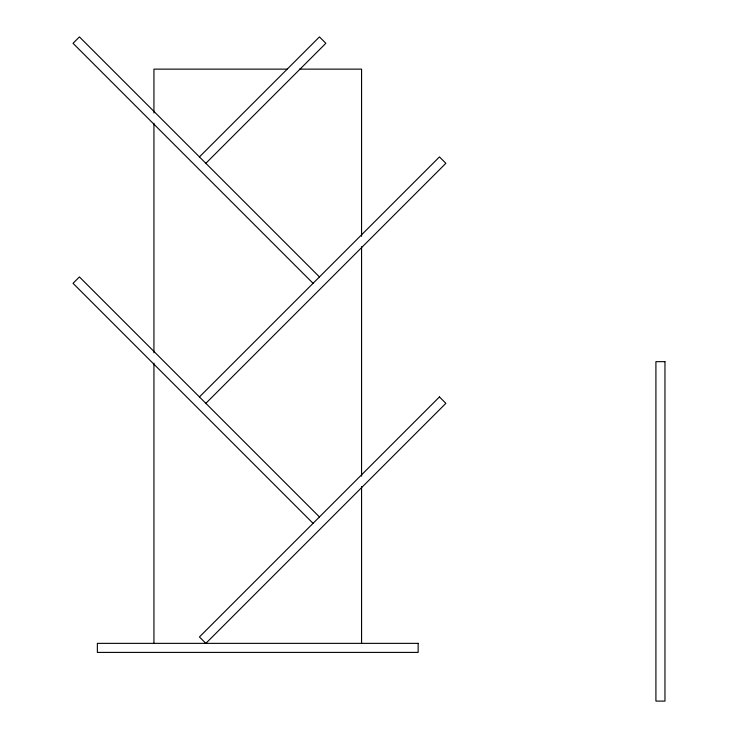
<?xml version="1.0" encoding="UTF-8"?>
<svg xmlns="http://www.w3.org/2000/svg" width="738" height="738" viewBox="0 0 738 738"><rect width="100%" height="100%" fill="white"/><g stroke="black" fill="none" stroke-linecap="round" stroke-linejoin="round"><path stroke-width="1.11" d="M199.444 156.908L319.462 36.9L325.855 43.302L205.847 163.31M199.444 396.933L439.47 156.908L445.872 163.31L205.847 403.335M287.008 69.132L153.938 69.132L153.938 112.951M299.619 69.132L361.565 69.132L361.565 236.326M319.462 276.925L79.436 36.9L73.034 43.302L313.06 283.327M319.462 516.951L79.436 276.925L73.034 283.327L313.06 523.343M361.565 246.704L361.565 476.167M361.565 486.545L361.565 643.361M153.938 123.329L153.938 352.782M153.938 363.161L153.938 643.361M439.47 396.933L199.444 636.959L205.847 643.361L445.872 403.335L439.47 396.933M664.966 361.657L655.916 361.657L655.916 701.1L664.966 701.1L664.966 361.657M418.142 643.361L97.37 643.361L97.37 652.41L418.142 652.41L418.142 643.361"/></g></svg>
